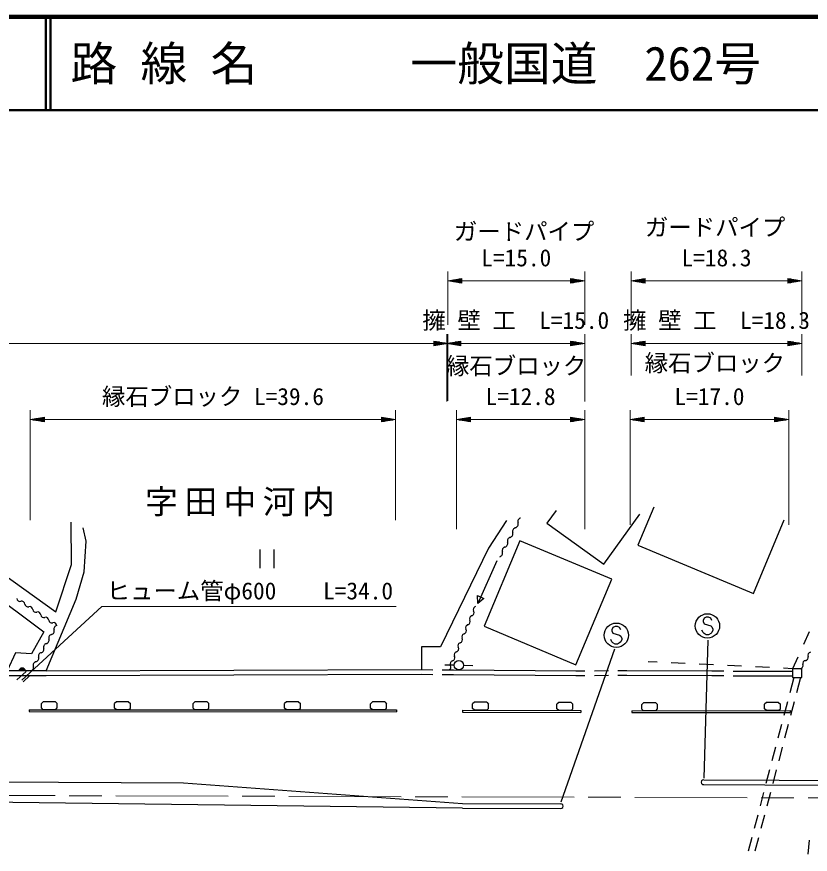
# Model space of a CAD drawing. Units: millimetres, scale not verified. Extents: x 40000 to 680000, y 20000 to 380000.
# Drawn here: x 174642 to 259482, y 290465 to 380000 of the extents above; entities that cross this region are included whole.
import ezdxf
from ezdxf.enums import TextEntityAlignment as Align

# ---------------------------------------------------------------- set-up
doc = ezdxf.new("R2010")
doc.units = ezdxf.units.MM
doc.header["$LTSCALE"] = 1000
doc.linetypes.add('CHAIN', pattern=[18.5, 12, -1.5, 3.5, -1.5])
for name, color, linetype, lineweight in [('M-BGD', 7, 'Continuous', 25), ('M-BMK', 2, 'CHAIN', 13), ('M-STR-HTXT', 7, 'Continuous', 13), ('M-STR-STRC', 7, 'Continuous', 25), ('M-STR-STRD', 7, 'Continuous', 25), ('M-TTL', 2, 'Continuous', 140), ('M-TTL-LINE', 7, 'Continuous', 50)]:
    doc.layers.add(name, color=color, linetype=linetype, lineweight=lineweight)
doc.layers.add('M-BGD-TXT', color=7, linetype='Continuous')
doc.layers.add('M-TTL-TXT', color=7, linetype='Continuous')
doc.styles.add('ＭＳ ゴシック', font='')
doc.styles.get('ＭＳ ゴシック').set_extended_font_data('MS Gothic')

msp = doc.modelspace()

# ---------------------------------------------------------------- linework, layer by layer
at = {"layer": 'M-BGD'}
for p, q in [((232302, 327208), (231334, 325858)), ((242761, 327566), (241058, 323498)), ((200618, 323033), (200618, 321033)), ((202118, 323033), (202118, 321033)), ((225972, 321834), (223925, 317272)), ((223925, 317272), (223890, 318110)), ((223890, 318110), (224574, 317803)), ((224574, 317803), (223925, 317272)), ((259382, 314251), (258763, 312885)), ((243126, 310987), (242146, 311033)), ((246123, 310845), (244625, 310916)), ((249120, 310704), (247621, 310775)), ((258143, 311519), (257592, 310304)), ((177774, 310082), (124668, 309853)), ((175640, 310017), (174653, 309116)), ((177774, 310082), (217931, 310212)), ((217931, 310212), (219130, 310197)), ((220130, 310184), (221329, 310169)), ((221418, 310669), (220418, 310668)), ((221329, 310169), (234423, 310082)), ((222418, 310665), (223418, 310658)), ((234423, 310082), (235396, 310086)), ((236396, 310090), (237896, 310096)), ((238896, 310100), (239869, 310103)), ((239869, 310103), (248976, 310082)), ((248976, 310082), (250230, 310066)), ((252116, 310562), (250618, 310633)), ((251229, 310054), (252483, 310038)), ((252483, 310038), (257590, 310055)), ((255113, 310421), (253614, 310492)), ((257592, 310304), (256611, 310350)), ((145112, 309441), (177776, 309582)), ((176045, 309574), (175322, 308915)), ((177776, 309582), (217928, 309712)), ((217928, 309712), (219127, 309697)), ((220127, 309684), (221325, 309669)), ((221325, 309669), (234422, 309582)), ((234422, 309582), (235396, 309586)), ((236396, 309590), (237896, 309596)), ((238896, 309600), (239870, 309603)), ((239870, 309603), (248972, 309582)), ((248972, 309582), (250227, 309566)), ((251226, 309554), (252481, 309538)), ((252481, 309538), (257586, 309555)), ((257722, 309365), (257289, 307715)), ((258444, 309359), (258012, 307711)), ((177273, 306104), (177274, 306587)), ((177474, 306773), (177274, 306587)), ((178776, 306772), (177474, 306773)), ((178776, 306772), (178976, 306586)), ((178975, 306103), (178976, 306586)), ((185306, 306767), (185105, 306582)), ((185105, 306099), (185105, 306582)), ((186607, 306766), (185306, 306767)), ((186607, 306766), (186807, 306580)), ((186807, 306097), (186807, 306580)), ((193688, 306761), (193488, 306575)), ((193488, 306093), (193488, 306575)), ((194990, 306760), (193688, 306761)), ((194990, 306760), (195190, 306574)), ((195190, 306091), (195190, 306574)), ((203277, 306085), (203278, 306568)), ((203478, 306754), (203278, 306568)), ((204780, 306753), (203478, 306754)), ((204780, 306753), (204980, 306567)), ((204979, 306084), (204980, 306567)), ((212681, 306747), (212481, 306562)), ((212481, 306079), (212481, 306562)), ((213983, 306746), (212681, 306747)), ((213983, 306746), (214183, 306560)), ((214183, 306077), (214183, 306560)), ((223385, 306045), (223386, 306528)), ((223586, 306714), (223386, 306528)), ((224888, 306711), (223586, 306714)), ((224888, 306711), (225087, 306525)), ((225086, 306042), (225087, 306525)), ((232400, 306025), (232401, 306508)), ((232602, 306693), (232401, 306508)), ((233904, 306690), (232602, 306693)), ((233904, 306690), (234103, 306504)), ((234102, 306021), (234103, 306504)), ((241661, 306661), (241461, 306475)), ((241462, 305992), (241461, 306475)), ((242963, 306663), (241661, 306661)), ((242963, 306663), (243163, 306478)), ((243164, 305995), (243163, 306478)), ((254792, 306684), (254592, 306497)), ((254593, 306015), (254592, 306497)), ((256094, 306686), (254792, 306684)), ((256094, 306686), (256294, 306500)), ((256295, 306017), (256294, 306500)), ((257035, 306748), (256654, 305297)), ((257758, 306744), (257377, 305293)), ((177473, 305919), (177273, 306104)), ((178775, 305918), (177473, 305919)), ((178775, 305918), (178975, 306103)), ((185305, 305913), (185105, 306099)), ((186607, 305912), (185305, 305913)), ((186607, 305912), (186807, 306097)), ((193688, 305907), (193488, 306093)), ((194989, 305906), (193688, 305907)), ((194989, 305906), (195190, 306091)), ((203477, 305899), (203277, 306085)), ((204779, 305899), (203477, 305899)), ((204779, 305899), (204979, 306084)), ((212681, 305893), (212481, 306079)), ((213982, 305892), (212681, 305893)), ((213982, 305892), (214183, 306077)), ((223584, 305859), (223385, 306045)), ((224886, 305856), (223584, 305859)), ((224886, 305856), (225086, 306042)), ((232600, 305839), (232400, 306025)), ((233902, 305836), (232600, 305839)), ((233902, 305836), (234102, 306021)), ((241662, 305807), (241462, 305992)), ((242964, 305809), (241662, 305807)), ((242964, 305809), (243164, 305995)), ((254793, 305829), (254593, 306015)), ((256095, 305831), (254793, 305829)), ((256095, 305831), (256295, 306017)), ((256400, 304330), (256019, 302879)), ((257123, 304326), (256742, 302875)), ((255765, 301912), (255384, 300461)), ((256488, 301908), (256107, 300457)), ((255130, 299494), (254749, 298043)), ((255853, 299490), (255472, 298039)), ((254495, 297075), (254114, 295625)), ((255218, 297072), (254837, 295621)), ((253860, 294657), (253479, 293207)), ((254583, 294654), (254202, 293203)), ((253225, 292239), (252844, 290789)), ((253948, 292236), (253567, 290785)), ((259375, 291957), (259214, 290465))]:
    msp.add_line(p, q, dxfattribs=at)
for points in [[(231334, 325858), (237423, 321490), (241260, 326839)], [(168780, 323586), (178813, 316364), (180512, 321429), (180446, 325972)], [(226989, 326137), (225076, 323204), (219943, 312650), (217934, 312650), (217931, 310212)], [(241058, 323498), (253397, 318333), (256693, 326207)], [(177774, 310082), (181002, 317720), (181835, 320661), (182080, 323946), (181754, 325351)], [(165153, 323488), (177538, 314240), (176231, 311887), (174499, 311985), (173617, 310064)]]:
    msp.add_lwpolyline(points, dxfattribs=at)
for points in [[(224606, 314842), (234426, 310729), (238253, 319867), (228433, 323980)], [(257584, 309366), (258585, 309358), (258592, 310296), (257592, 310304)]]:
    msp.add_lwpolyline(points, close=True, dxfattribs=at)
msp.add_circle((221918, 310669), 500, dxfattribs=at)
for centre, radius, start, end in [((228624, 326019), 407, 105.52994, 197.80915), ((228066, 324986), 407, 105.52994, 197.80915), ((227848, 325770), 407, 285.52994, 17.80915), ((227509, 323953), 407, 105.52994, 197.80915), ((227291, 324737), 407, 285.52994, 17.80915), ((226952, 322919), 407, 105.52994, 197.80915), ((226734, 323704), 407, 285.52994, 17.80915), ((226177, 322670), 407, 285.52994, 17.80915), ((174968, 317816), 327, 184.28664, 287.97174), ((175170, 317194), 327, 4.28664, 107.97174), ((175822, 317243), 327, 184.28664, 287.97174), ((176024, 316620), 327, 4.28664, 107.97174), ((176676, 316669), 327, 184.28664, 287.97174), ((176878, 316047), 327, 4.28664, 107.97174), ((177530, 316096), 327, 184.28664, 287.97174), ((223195, 316294), 338, 286.01353, 27.9285), ((223791, 316610), 338, 106.01353, 207.9285), ((177732, 315474), 327, 4.28664, 107.97174), ((178384, 315523), 327, 184.28664, 287.97174), ((178586, 314900), 327, 4.28664, 107.97174), ((222784, 315328), 338, 286.01353, 27.9285), ((223381, 315645), 338, 106.01353, 207.9285), ((178280, 314321), 375, 282.02631, 18.45387), ((178990, 314558), 375, 102.02631, 198.45387), ((222374, 314362), 338, 286.01353, 27.9285), ((222971, 314679), 338, 106.01353, 207.9285), ((177725, 313351), 375, 282.02631, 18.45387), ((178436, 313588), 375, 102.02631, 198.45387), ((221963, 313397), 338, 286.01353, 27.9285), ((222560, 313713), 338, 106.01353, 207.9285), ((177170, 312381), 375, 282.02631, 18.45387), ((177881, 312618), 375, 102.02631, 198.45387), ((221553, 312431), 338, 286.01353, 27.9285), ((222150, 312748), 338, 106.01353, 207.9285), ((177327, 311648), 375, 102.02631, 198.45387), ((221142, 311466), 338, 286.01353, 27.9285), ((221739, 311782), 338, 106.01353, 207.9285), ((258930, 311507), 332, 276.5366, 19.3696), ((259557, 311728), 332, 96.5366, 199.3696), ((176772, 310678), 375, 102.02631, 198.45387), ((176616, 311411), 375, 282.02631, 18.45387), ((221329, 310816), 338, 106.01353, 207.9285), ((258379, 310627), 332, 276.5366, 19.3696), ((259005, 310847), 332, 96.5366, 199.3696), ((175221, 310016), 354, 9.04452, 171.4497), ((175221, 310016), 283, 11.26856, 169.22566), ((175221, 310016), 212, 15.01489, 165.47934), ((175221, 310016), 142, 22.72662, 157.76761), ((175221, 310016), 100, 33.04428, 147.44995), ((175221, 310016), 100, 33.04428, 147.44995), ((176061, 310441), 375, 282.02631, 18.45387), ((220732, 310500), 338, 286.01353, 27.9285)]:
    msp.add_arc(centre, radius, start, end, dxfattribs=at)
at = {"layer": 'M-BMK'}
msp.add_line((166744, 296767), (265709, 296471), dxfattribs=at)
at = {"layer": 'M-STR-HTXT'}
for p, q in [((220731, 347081), (220731, 352765)), ((220731, 351765), (222231, 352015)), ((222231, 351915), (221631, 351915)), ((221931, 351965), (222231, 351965)), ((222231, 351515), (222231, 352015)), ((235364, 351765), (233864, 352015)), ((233864, 352015), (233864, 351515)), ((234164, 351965), (233864, 351965)), ((233864, 351915), (234464, 351915)), ((235364, 347081), (235364, 352765)), ((240335, 347081), (240335, 352765)), ((240335, 351765), (241835, 352015)), ((241835, 351915), (241235, 351915)), ((241535, 351965), (241835, 351965)), ((241835, 351515), (241835, 352015)), ((258591, 351765), (257091, 352015)), ((257091, 352015), (257091, 351515)), ((257391, 351965), (257091, 351965)), ((257091, 351915), (257691, 351915)), ((258591, 347081), (258591, 352765)), ((220731, 351765), (222231, 351515)), ((220731, 351765), (222231, 351765)), ((222231, 351815), (221031, 351815)), ((222231, 351715), (221031, 351715)), ((221331, 351865), (222231, 351865)), ((221331, 351665), (222231, 351665)), ((222231, 351615), (221631, 351615)), ((221931, 351565), (222231, 351565)), ((222231, 351765), (233864, 351765)), ((234764, 351865), (233864, 351865)), ((233864, 351815), (235064, 351815)), ((235364, 351765), (233864, 351515)), ((235364, 351765), (233864, 351765)), ((233864, 351715), (235064, 351715)), ((234764, 351665), (233864, 351665)), ((233864, 351615), (234464, 351615)), ((234164, 351565), (233864, 351565)), ((240335, 351765), (241835, 351515)), ((240335, 351765), (241835, 351765)), ((241835, 351815), (240635, 351815)), ((241835, 351715), (240635, 351715)), ((240935, 351865), (241835, 351865)), ((240935, 351665), (241835, 351665)), ((241835, 351615), (241235, 351615)), ((241535, 351565), (241835, 351565)), ((241835, 351765), (257091, 351765)), ((257991, 351865), (257091, 351865)), ((257091, 351815), (258291, 351815)), ((258591, 351765), (257091, 351515)), ((258591, 351765), (257091, 351765)), ((257091, 351715), (258291, 351715)), ((257991, 351665), (257091, 351665)), ((257091, 351615), (257691, 351615)), ((257391, 351565), (257091, 351565)), ((220632, 338851), (220632, 346081)), ((220731, 338937), (220731, 346081)), ((235364, 338851), (235364, 346081)), ((240335, 341644), (240335, 346081)), ((258591, 341644), (258591, 346081)), ((67001, 345081), (219231, 345081)), ((220731, 345081), (219231, 345331)), ((219231, 345331), (219231, 344831)), ((219531, 345281), (219231, 345281)), ((219231, 345231), (219831, 345231)), ((220131, 345181), (219231, 345181)), ((219231, 345131), (220431, 345131)), ((220731, 345081), (219231, 344831)), ((220731, 345081), (219231, 345081)), ((219231, 345031), (220431, 345031)), ((220131, 344981), (219231, 344981)), ((219231, 344931), (219831, 344931)), ((219531, 344881), (219231, 344881)), ((220632, 345081), (222132, 345331)), ((220632, 345081), (222132, 344831)), ((220632, 345081), (222132, 345081)), ((222132, 345131), (220932, 345131)), ((222132, 345031), (220932, 345031)), ((221232, 345181), (222132, 345181)), ((221232, 344981), (222132, 344981)), ((222132, 345231), (221532, 345231)), ((222132, 344931), (221532, 344931)), ((221832, 345281), (222132, 345281)), ((221832, 344881), (222132, 344881)), ((222132, 344831), (222132, 345331)), ((222132, 345081), (233864, 345081)), ((235364, 345081), (233864, 345331)), ((233864, 345331), (233864, 344831)), ((234164, 345281), (233864, 345281)), ((233864, 345231), (234464, 345231)), ((234764, 345181), (233864, 345181)), ((233864, 345131), (235064, 345131)), ((235364, 345081), (233864, 344831)), ((235364, 345081), (233864, 345081)), ((233864, 345031), (235064, 345031)), ((234764, 344981), (233864, 344981)), ((233864, 344931), (234464, 344931)), ((234164, 344881), (233864, 344881)), ((240335, 345081), (241835, 345331)), ((240335, 345081), (241835, 344831)), ((240335, 345081), (241835, 345081)), ((241835, 345131), (240635, 345131)), ((241835, 345031), (240635, 345031)), ((240935, 345181), (241835, 345181)), ((240935, 344981), (241835, 344981)), ((241835, 345231), (241235, 345231)), ((241835, 344931), (241235, 344931)), ((241535, 345281), (241835, 345281)), ((241535, 344881), (241835, 344881)), ((241835, 344831), (241835, 345331)), ((241835, 345081), (257091, 345081)), ((258591, 345081), (257091, 345331)), ((257091, 345331), (257091, 344831)), ((257391, 345281), (257091, 345281)), ((257091, 345231), (257691, 345231)), ((257991, 345181), (257091, 345181)), ((257091, 345131), (258291, 345131)), ((258591, 345081), (257091, 344831)), ((258591, 345081), (257091, 345081)), ((257091, 345031), (258291, 345031)), ((257991, 344981), (257091, 344981)), ((257091, 344931), (257691, 344931)), ((257391, 344881), (257091, 344881)), ((176093, 326193), (176093, 337937)), ((215150, 326193), (215150, 337937)), ((221659, 325220), (221659, 337937)), ((235364, 325220), (235364, 337937)), ((240240, 325669), (240240, 337937)), ((257175, 325669), (257175, 337937)), ((176093, 336937), (177593, 337187)), ((176093, 336937), (177593, 336687)), ((176093, 336937), (177593, 336937)), ((177593, 336987), (176393, 336987)), ((177593, 336887), (176393, 336887)), ((176693, 337037), (177593, 337037)), ((176693, 336837), (177593, 336837)), ((177593, 337087), (176993, 337087)), ((177593, 336787), (176993, 336787)), ((177293, 337137), (177593, 337137)), ((177293, 336737), (177593, 336737)), ((177593, 336687), (177593, 337187)), ((177593, 336937), (213650, 336937)), ((215150, 336937), (213650, 337187)), ((213650, 337187), (213650, 336687)), ((213950, 337137), (213650, 337137)), ((213650, 337087), (214250, 337087)), ((214550, 337037), (213650, 337037)), ((213650, 336987), (214850, 336987)), ((215150, 336937), (213650, 336687)), ((215150, 336937), (213650, 336937)), ((213650, 336887), (214850, 336887)), ((214550, 336837), (213650, 336837)), ((213650, 336787), (214250, 336787)), ((213950, 336737), (213650, 336737)), ((221659, 336937), (223159, 337187)), ((221659, 336937), (223159, 336687)), ((221659, 336937), (223159, 336937)), ((223159, 336987), (221959, 336987)), ((223159, 336887), (221959, 336887)), ((222259, 337037), (223159, 337037)), ((222259, 336837), (223159, 336837)), ((223159, 337087), (222559, 337087)), ((223159, 336787), (222559, 336787)), ((222859, 337137), (223159, 337137)), ((222859, 336737), (223159, 336737)), ((223159, 336687), (223159, 337187)), ((223159, 336937), (233864, 336937)), ((235364, 336937), (233864, 337187)), ((233864, 337187), (233864, 336687)), ((234164, 337137), (233864, 337137)), ((233864, 337087), (234464, 337087)), ((234764, 337037), (233864, 337037)), ((233864, 336987), (235064, 336987)), ((235364, 336937), (233864, 336687)), ((235364, 336937), (233864, 336937)), ((233864, 336887), (235064, 336887)), ((234764, 336837), (233864, 336837)), ((233864, 336787), (234464, 336787)), ((234164, 336737), (233864, 336737)), ((240240, 336937), (241740, 337187)), ((240240, 336937), (241740, 336687)), ((240240, 336937), (241740, 336937)), ((241740, 336987), (240540, 336987)), ((241740, 336887), (240540, 336887)), ((240840, 337037), (241740, 337037)), ((240840, 336837), (241740, 336837)), ((241740, 337087), (241140, 337087)), ((241740, 336787), (241140, 336787)), ((241440, 337137), (241740, 337137)), ((241440, 336737), (241740, 336737)), ((241740, 336687), (241740, 337187)), ((241740, 336937), (255675, 336937)), ((257175, 336937), (255675, 337187)), ((255675, 337187), (255675, 336687)), ((255975, 337137), (255675, 337137)), ((255675, 337087), (256275, 337087)), ((256575, 337037), (255675, 337037)), ((255675, 336987), (256875, 336987)), ((257175, 336937), (255675, 336687)), ((257175, 336937), (255675, 336937)), ((255675, 336887), (256875, 336887)), ((256575, 336837), (255675, 336837)), ((255675, 336787), (256275, 336787)), ((255975, 336737), (255675, 336737))]:
    msp.add_line(p, q, dxfattribs=at)
msp.add_lwpolyline([(175199, 309076), (183742, 316957), (215192, 316957)], dxfattribs=at)
at = {"layer": 'M-STR-STRC'}
for p, q in [((248133, 315706), (248015, 315470)), ((248015, 315470), (248015, 315352)), ((248015, 315352), (248133, 315115)), ((248370, 315824), (248133, 315706)), ((248606, 315824), (248370, 315824)), ((248842, 315706), (248606, 315824)), ((248961, 315470), (248842, 315706)), ((238390, 314709), (238272, 314472)), ((238272, 314472), (238272, 314354)), ((238272, 314354), (238390, 314118)), ((238626, 314827), (238390, 314709)), ((238862, 314827), (238626, 314827)), ((239099, 314709), (238862, 314827)), ((239217, 314472), (239099, 314709)), ((248015, 314170), (247897, 314406)), ((248133, 315115), (248842, 314879)), ((248842, 314879), (248961, 314761)), ((248961, 314761), (249079, 314524)), ((249079, 314406), (248961, 314170)), ((249079, 314524), (249079, 314406)), ((238272, 313172), (238153, 313409)), ((238390, 314118), (239099, 313881)), ((239099, 313881), (239217, 313763)), ((239217, 313763), (239335, 313527)), ((239335, 313409), (239217, 313172)), ((239335, 313527), (239335, 313409)), ((248133, 314052), (248015, 314170)), ((248370, 313934), (248133, 314052)), ((248606, 313934), (248370, 313934)), ((248842, 314052), (248606, 313934)), ((248961, 314170), (248842, 314052)), ((238390, 313054), (238272, 313172)), ((238626, 312936), (238390, 313054)), ((238862, 312936), (238626, 312936)), ((239099, 313054), (238862, 312936)), ((239217, 313172), (239099, 313054)), ((248521, 313360), (248104, 298603)), ((232866, 296057), (238574, 312418))]:
    msp.add_line(p, q, dxfattribs=at)
for centre in [(248488, 314879), (238744, 313881)]:
    msp.add_circle(centre, 1300, dxfattribs=at)
at = {"layer": 'M-STR-STRD'}
for p, q in [((175979, 305920), (215236, 305891)), ((175979, 305920), (175979, 305720)), ((175979, 305720), (215236, 305691)), ((215236, 305891), (215236, 305691)), ((222301, 305862), (234966, 305833)), ((222301, 305862), (222301, 305662)), ((222301, 305662), (234965, 305633)), ((234966, 305833), (234965, 305633)), ((240393, 305805), (257336, 305833)), ((240393, 305805), (240393, 305605)), ((240393, 305605), (257336, 305633)), ((257336, 305833), (257336, 305633)), ((248107, 297911), (261150, 297856)), ((222293, 295386), (232773, 295356))]:
    msp.add_line(p, q, dxfattribs=at)
for points in [[(65547, 298779), (192466, 298093), (222294, 295886), (232774, 295856)], [(248109, 298411), (369110, 297895), (398659, 295827), (430420, 295827)], [(222293, 295386), (162866, 296131), (65551, 296273)]]:
    msp.add_lwpolyline(points, dxfattribs=at)
for centre, radius, start, end in [((248072, 298162), 253, 81.41246, 278.09888), ((232799, 295606), 251, 264.04871, 95.6321)]:
    msp.add_arc(centre, radius, start, end, dxfattribs=at)
at = {"layer": 'M-TTL'}
msp.add_line((680000, 380000), (40000, 380000), dxfattribs=at)
at = {"layer": 'M-TTL-LINE'}
for p, q in [((177750, 380000), (177750, 370000)), ((178250, 380000), (178250, 370000)), ((40000, 370000), (680000, 370000))]:
    msp.add_line(p, q, dxfattribs=at)

# ---------------------------------------------------------------- texts
at = {"layer": 'M-BGD-TXT', "insert": (198861, 326582), "char_height": 2566, "attachment_point": 8, "style": 'ＭＳ ゴシック'}
msp.add_mtext('\\T1.2;字田中河内', dxfattribs=at)
at = {"layer": 'M-STR-HTXT', "style": 'ＭＳ ゴシック'}
for s, p in [('ガードパイプ', (228887, 355581)), ('ガードパイプ', (249313, 356030)), ('L=15.0', (228048, 352765)), ('L=18.3', (249463, 352765)), ('擁 壁 工  L=15.0', (227998, 346081)), ('擁 壁 工  L=18.3', (249463, 346081)), ('縁石ブロック', (228033, 341215)), ('縁石ブロック', (249282, 341515)), ('縁石ブロック L=39.6', (195621, 337937)), ('L=12.8', (228512, 337937)), ('L=17.0', (248708, 337937)), ('ヒューム管φ600\u3000\u3000L=34.0', (199567, 317157))]:
    msp.add_text(s, height=1833, dxfattribs=at).set_placement(p, align=Align.BOTTOM_CENTER)
at = {"layer": 'M-TTL-TXT', "style": 'ＭＳ ゴシック'}
for s, p in [('路 線 名', (180380, 375000)), ('一般国道\u3000262号', (216734, 375000))]:
    msp.add_text(s, height=3666, dxfattribs=at).set_placement(p, align=Align.MIDDLE_LEFT)

doc.saveas('drawing.dxf')
